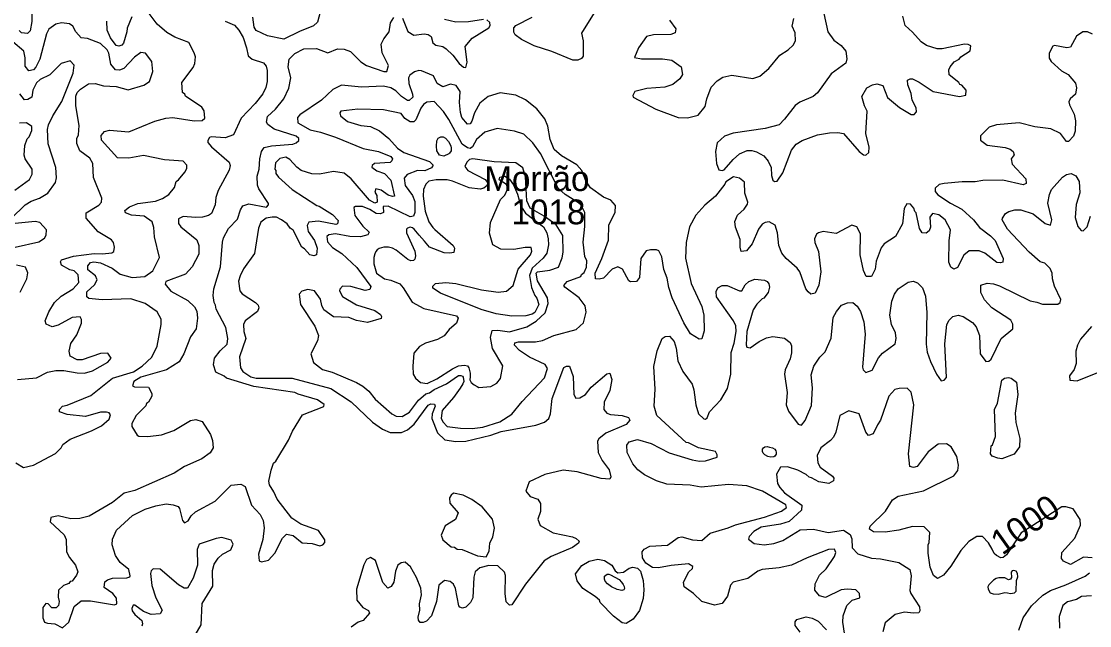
# Model space of a CAD drawing. Header units: kilometres. Extents: x 178.1 to 232.4, y 8228.7 to 8284.8.
# Drawn here: x 190.03 to 196.92, y 8273.65 to 8277.55 of the extents above; entities that cross this region are included whole.
import ezdxf
from ezdxf.enums import TextEntityAlignment as Align

# ---------------------------------------------------------------- set-up
doc = ezdxf.new("R2010")
doc.units = ezdxf.units.KM
for name, color, linetype in [('1', 7, 'Continuous'), ('2', 7, 'Continuous'), ('21', 7, 'Continuous'), ('27', 7, 'Continuous'), ('61', 7, 'Continuous')]:
    doc.layers.add(name, color=color, linetype=linetype)
doc.styles.add('dgn002', font='dgn002.shx')
doc.styles.add('dgn044', font='dgn044.shx')

msp = doc.modelspace()

# ---------------------------------------------------------------- linework, layer by layer
at = {"layer": '1', "color": 5, "linetype": 'Continuous', "lineweight": 13, "flags": 128}
for points in [[(189.9668, 8276.2756), (190.0565, 8276.3644), (190.0955, 8276.3883), (190.1497, 8276.4067), (190.2042, 8276.4389), (190.2528, 8276.5075), (190.2591, 8276.5396), (190.2544, 8276.6048), (190.2055, 8276.7575), (190.202, 8276.8507), (190.2086, 8276.8794), (190.2363, 8276.9379), (190.2929, 8277.0318), (190.3659, 8277.2138), (190.374, 8277.2657), (190.3469, 8277.2928), (190.2889, 8277.2751), (190.2156, 8277.2037), (190.153, 8277.1718), (190.1314, 8277.1507), (190.1065, 8277.1032), (190.0995, 8277.0589), (190.0736, 8277.0434), (190.0533, 8277.0422), (190.022, 8277.0809)], [(192.7119, 8276.7124), (192.7097, 8276.7433), (192.7119, 8276.7764), (192.7197, 8276.7941), (192.7362, 8276.8029), (192.7517, 8276.8029), (192.7671, 8276.7952), (192.787, 8276.7731), (192.8013, 8276.7444), (192.8024, 8276.7301), (192.8024, 8276.7124), (192.7925, 8276.6981), (192.7881, 8276.6937), (192.7561, 8276.6782), (192.7362, 8276.6815), (192.7285, 8276.6848), (192.7208, 8276.6948), (192.7119, 8276.7124)], [(193.4036, 8276.2922), (193.3126, 8276.3429), (193.2912, 8276.39), (193.2829, 8276.5455), (193.2658, 8276.6026), (193.2203, 8276.6348), (193.0806, 8276.6411), (192.9435, 8276.661), (192.9205, 8276.6573), (192.9041, 8276.639), (192.8918, 8276.6122), (192.9111, 8276.586), (193.0233, 8276.5285), (193.0386, 8276.5094), (193.0352, 8276.4882), (193.0136, 8276.4711), (192.9908, 8276.4649), (192.9192, 8276.4743), (192.813, 8276.5179), (192.7776, 8276.5249), (192.7061, 8276.5262), (192.6598, 8276.5165), (192.6395, 8276.4984), (192.6247, 8276.4639), (192.6219, 8276.4199), (192.636, 8276.3231), (192.6601, 8276.2548), (192.686, 8276.2194), (192.6977, 8276.206), (192.8162, 8276.1028), (192.8253, 8276.0856), (192.8216, 8276.0577), (192.7957, 8276.0526), (192.7588, 8276.0559), (192.6643, 8276.0921), (192.6324, 8276.131), (192.5981, 8276.1679), (192.5643, 8276.2071), (192.5531, 8276.2156), (192.5392, 8276.2199), (192.5226, 8276.2151), (192.5161, 8276.2081), (192.5145, 8276.1969), (192.5161, 8276.1849), (192.5684, 8276.0656), (192.5729, 8276.0351), (192.5683, 8276.0152), (192.5606, 8276.0051), (192.5442, 8276.0034), (192.5231, 8276.0126), (192.449, 8276.0716), (192.4256, 8276.086), (192.3999, 8276.0917), (192.3688, 8276.0924), (192.3383, 8276.0834), (192.327, 8276.0753), (192.3168, 8276.0635), (192.3104, 8276.0485), (192.3053, 8276.0244), (192.3056, 8275.9849), (192.3229, 8275.9231), (192.3729, 8275.8871), (192.4139, 8275.8795), (192.4719, 8275.8558), (192.4939, 8275.8302), (192.5511, 8275.7359), (192.6271, 8275.6956), (192.8387, 8275.6492), (192.8477, 8275.6339), (192.8378, 8275.6011), (192.7909, 8275.5602), (192.7578, 8275.5209), (192.715, 8275.4955), (192.6385, 8275.4715), (192.599, 8275.4519), (192.5631, 8275.4071), (192.5555, 8275.3249), (192.559, 8275.2723), (192.573, 8275.2467), (192.6055, 8275.2185), (192.6479, 8275.2135), (192.7108, 8275.243), (192.8116, 8275.308), (192.8503, 8275.3254), (192.8904, 8275.3311), (192.9086, 8275.3264), (192.917, 8275.3138), (192.9261, 8275.28), (192.925, 8275.2559), (192.9241, 8275.2356), (192.9328, 8275.2196), (192.9523, 8275.2045), (192.9715, 8275.1925), (192.9823, 8275.1871), (193.0583, 8275.1932)], [(189.9927, 8276.0918), (190.145, 8276.1264), (190.1811, 8276.149), (190.1918, 8276.1683), (190.1944, 8276.2043), (190.1515, 8276.2515), (190.1208, 8276.258), (189.9937, 8276.2436)], [(193.0576, 8275.5085), (193.0675, 8275.5545), (193.1052, 8275.5568), (193.1792, 8275.5456), (193.2902, 8275.5788), (193.3506, 8275.6137), (193.4084, 8275.6675), (193.4291, 8275.7291), (193.4244, 8275.7659), (193.3591, 8275.874), (193.352, 8275.9243), (193.3594, 8275.9322), (193.4403, 8275.9437), (193.4955, 8275.9631), (193.5196, 8276.0221), (193.5249, 8276.059), (193.5229, 8276.1658), (193.4803, 8276.235), (193.4036, 8276.2922)], [(190.0255, 8275.8006), (190.0681, 8275.8879), (190.0747, 8275.9266), (190.0592, 8275.9634), (190.0008, 8275.9763)], [(193.0583, 8275.1932), (193.0974, 8275.2154), (193.1211, 8275.2441), (193.1362, 8275.3266), (193.0703, 8275.4385), (193.0576, 8275.5085)], [(196.4398, 8275.0218), (196.4424, 8274.9612), (196.4695, 8274.8574), (196.4661, 8274.8033), (196.4332, 8274.7572), (196.3537, 8274.7276), (196.3275, 8274.7303), (196.2901, 8274.7449), (196.2804, 8274.7599), (196.2837, 8274.8101), (196.2922, 8274.8176), (196.3114, 8274.8714), (196.3051, 8275.0455), (196.3246, 8275.0855), (196.3528, 8275.2337), (196.3699, 8275.2459), (196.3969, 8275.2506), (196.4142, 8275.247), (196.4467, 8275.2204), (196.4564, 8275.1406), (196.4398, 8275.0218)], [(196.3623, 8274.0903), (196.3462, 8274.0887), (196.3197, 8274.1032), (196.3031, 8274.117), (196.2915, 8274.1445), (196.2662, 8274.1845), (196.2284, 8274.2261), (196.1908, 8274.2256), (196.141, 8274.1945), (196.0878, 8274.1348), (196.0239, 8274.0351), (195.9778, 8273.9775), (195.9391, 8273.956), (195.9126, 8273.9735), (195.8919, 8274.0278), (195.8788, 8274.1175), (195.8772, 8274.1732), (195.8836, 8274.1881), (195.8885, 8274.2519), (195.8522, 8274.2878), (195.7767, 8274.2909), (195.6894, 8274.2666), (195.6005, 8274.255), (195.5256, 8274.2552), (195.5005, 8274.2739), (195.5037, 8274.2926), (195.6021, 8274.3895), (195.648, 8274.4618), (195.6845, 8274.4864), (195.849, 8274.5206), (196.0431, 8274.6173), (196.0693, 8274.6512), (196.0744, 8274.6855), (196.0638, 8274.7428), (196.0267, 8274.8045), (195.9974, 8274.824), (195.9423, 8274.8223), (195.8787, 8274.7718), (195.8071, 8274.6772), (195.7842, 8274.6715), (195.7601, 8274.6775), (195.7504, 8274.7595), (195.7864, 8275.0755), (195.7678, 8275.1557), (195.7429, 8275.1814), (195.6911, 8275.1812), (195.6627, 8275.1729), (195.6248, 8275.1306), (195.571, 8274.9767), (195.5513, 8274.9463), (195.5245, 8274.8889), (195.4931, 8274.8779), (195.4768, 8274.8993), (195.434, 8275.0168), (195.3668, 8275.0366), (195.3084, 8275.0064), (195.282, 8274.8997), (195.2679, 8274.8675), (195.248, 8274.8445), (195.1855, 8274.7974), (195.1623, 8274.7483), (195.1659, 8274.7002), (195.1818, 8274.6733), (195.2606, 8274.6147), (195.2693, 8274.6022), (195.2675, 8274.5845), (195.2377, 8274.568), (195.1742, 8274.5788), (195.1264, 8274.6053), (195.1119, 8274.6075), (195.0925, 8274.6249), (195.0377, 8274.6532), (194.9717, 8274.6761), (194.9257, 8274.6728), (194.8997, 8274.6277), (194.9061, 8274.5679), (194.9212, 8274.5412), (194.9526, 8274.5065), (195.0628, 8274.4287), (195.0606, 8274.3956), (194.983, 8274.3226), (194.9256, 8274.3061), (194.8024, 8274.2854), (194.7541, 8274.2577), (194.725, 8274.227), (194.7197, 8274.2092), (194.7567, 8274.1798), (194.8211, 8274.1712), (194.8829, 8274.181), (194.9406, 8274.2001), (195.0535, 8274.2686), (195.1396, 8274.2731), (195.2326, 8274.2518), (195.3323, 8274.2679), (195.3764, 8274.2399)], [(194.8756, 8274.7969), (194.8901, 8274.7883), (194.8965, 8274.7789), (194.8987, 8274.7695), (194.8994, 8274.7559), (194.8901, 8274.7443), (194.8829, 8274.74), (194.8634, 8274.7371), (194.8439, 8274.7414), (194.8245, 8274.7522), (194.8137, 8274.7623), (194.8101, 8274.7731), (194.8101, 8274.7897), (194.8158, 8274.7984), (194.8245, 8274.8041), (194.8411, 8274.8063), (194.8555, 8274.8027), (194.8756, 8274.7969)], [(196.8575, 8274.3346), (196.8118, 8274.4044), (196.7647, 8274.4177), (196.7401, 8274.417), (196.5524, 8274.2975), (196.4767, 8274.2493)], [(196.9362, 8274.0887), (196.8785, 8274.092), (196.7947, 8274.0463), (196.7509, 8274.0665), (196.7385, 8274.0833), (196.7399, 8274.1233), (196.8234, 8274.2156), (196.8611, 8274.2988), (196.8575, 8274.3346)], [(195.3764, 8274.2399), (195.3864, 8274.2115), (195.3885, 8274.1531), (195.4246, 8274.1136), (195.5124, 8274.0871), (195.5709, 8274.0821)], [(196.4767, 8274.2493), (196.3828, 8274.1087), (196.3623, 8274.0903)], [(195.5709, 8274.0821), (195.6886, 8274.0592), (195.7607, 8274.0139), (195.7685, 8273.9733), (195.7603, 8273.8773), (195.7659, 8273.859), (195.8218, 8273.7725), (195.8253, 8273.7472), (195.8176, 8273.7347), (195.7842, 8273.7316), (195.7256, 8273.738), (195.6659, 8273.7229), (195.6019, 8273.6701), (195.5857, 8273.6119)], [(196.4626, 8273.6223), (196.4915, 8273.7026), (196.5442, 8273.7782), (196.6168, 8273.8487), (196.6665, 8273.8776), (196.7666, 8273.9146), (196.8909, 8273.9704), (196.9192, 8273.9922)], [(193.8863, 8273.9496), (193.9017, 8273.9318), (193.9125, 8273.9156), (193.9187, 8273.9032), (193.9203, 8273.8901), (193.9172, 8273.8831), (193.9033, 8273.8785), (193.8739, 8273.8847), (193.8368, 8273.9024), (193.8114, 8273.9217), (193.7967, 8273.9372), (193.7921, 8273.9511), (193.7913, 8273.9619), (193.7927, 8273.9696), (193.7998, 8273.9766), (193.8096, 8273.9823), (193.8191, 8273.9828), (193.8314, 8273.9781), (193.8863, 8273.9496)], [(196.93, 8273.8434), (196.8669, 8273.8386), (196.8349, 8273.819), (196.7758, 8273.8038), (196.7464, 8273.7808), (196.7233, 8273.7093), (196.7246, 8273.6354)]]:
    msp.add_lwpolyline(points, dxfattribs=at)
at = {"layer": '2', "color": 3, "linetype": 'Continuous', "lineweight": 0, "flags": 128}
for points in [[(193.801, 8277.7257), (193.6439, 8277.4713), (193.6549, 8277.4212), (193.6533, 8277.3225), (193.6441, 8277.3079), (193.6205, 8277.2969), (193.5872, 8277.2975), (193.4517, 8277.3536), (193.3383, 8277.3893), (193.2573, 8277.4314), (193.216, 8277.4611), (193.2075, 8277.4779), (193.2073, 8277.5047), (193.2202, 8277.5197), (193.3252, 8277.5752)], [(190.0983, 8277.6738), (190.1011, 8277.547), (190.0888, 8277.4867), (190.0726, 8277.4697), (190.0343, 8277.4725), (190.019, 8277.4878)], [(190.7446, 8277.5775), (190.7138, 8277.5037), (190.7123, 8277.4795), (190.6906, 8277.4063), (190.6795, 8277.3931), (190.6621, 8277.3874), (190.6446, 8277.3923), (190.6065, 8277.4405), (190.587, 8277.4911), (190.5836, 8277.5489)], [(191.0869, 8277.0775), (191.071, 8277.0896), (191.0667, 8277.1534), (191.1393, 8277.2502), (191.1513, 8277.2747), (191.1545, 8277.3191), (191.1478, 8277.3435), (191.1122, 8277.4112), (191.0214, 8277.4466), (190.9701, 8277.4754), (190.9078, 8277.5289), (190.8569, 8277.5975)], [(191.9599, 8277.606), (191.9427, 8277.5423), (191.9155, 8277.5195), (191.8253, 8277.483), (191.7243, 8277.4319), (191.6199, 8277.4534), (191.5457, 8277.489), (191.5344, 8277.5097), (191.5248, 8277.574)], [(191.6442, 8276.7453), (191.7825, 8276.7555), (191.8039, 8276.7633), (191.8211, 8276.7789), (191.8209, 8276.7911), (191.8039, 8276.8079), (191.6627, 8276.8527), (191.6218, 8276.8826), (191.6139, 8276.8975), (191.6188, 8276.934), (191.6704, 8276.9813), (191.7258, 8277.0477), (191.7577, 8277.1166), (191.7702, 8277.184), (191.7527, 8277.2553), (191.7592, 8277.3039), (191.7946, 8277.3411), (191.8535, 8277.3704), (191.9361, 8277.373), (192.008, 8277.3445), (192.0705, 8277.3693), (192.1142, 8277.3692), (192.1543, 8277.3522), (192.2213, 8277.287), (192.2574, 8277.2624), (192.3697, 8277.2249), (192.3882, 8277.2246), (192.3987, 8277.2626), (192.3579, 8277.3439), (192.3515, 8277.4004), (192.3694, 8277.435), (192.4037, 8277.4792), (192.4118, 8277.5388), (192.4339, 8277.5713)], [(192.4896, 8277.5677), (192.525, 8277.4821), (192.5629, 8277.4582), (192.6285, 8277.4663), (192.6561, 8277.4637), (192.6736, 8277.4496), (192.6846, 8277.4084), (192.7054, 8277.3933), (192.7489, 8277.3857), (192.7722, 8277.3712), (192.8138, 8277.3297), (192.8541, 8277.2765), (192.8828, 8277.2512), (192.898, 8277.2508), (192.9075, 8277.2851), (192.8935, 8277.3846), (192.9383, 8277.4393), (193.0465, 8277.5055), (193.0539, 8277.5207), (193.0525, 8277.5396), (193.0332, 8277.5564)], [(194.2106, 8277.555), (194.2506, 8277.5002), (194.2482, 8277.4744), (194.2203, 8277.4628), (194.1067, 8277.4614), (194.0633, 8277.4496), (194.0109, 8277.3765), (193.9844, 8277.3155), (194.0295, 8277.3051), (194.1653, 8277.3066), (194.2252, 8277.298), (194.2868, 8277.2552), (194.295, 8277.2055), (194.2766, 8277.1764), (194.2317, 8277.1396), (194.1802, 8277.1237), (194.0657, 8277.1155), (193.9882, 8277.0945), (193.9748, 8277.0692), (193.9776, 8277.0583), (194.1218, 8276.9814), (194.2673, 8276.9282), (194.3258, 8276.9248), (194.3949, 8276.9429), (194.4414, 8276.999), (194.4519, 8277.0474), (194.4793, 8277.1237), (194.5181, 8277.1638), (194.5545, 8277.1867), (194.6128, 8277.2013), (194.7478, 8277.1784), (194.7932, 8277.1948), (194.852, 8277.2431), (194.9228, 8277.33), (194.9755, 8277.3631), (195.009, 8277.3934), (195.0227, 8277.4227), (195.0211, 8277.4736), (195.0017, 8277.5154), (195.0131, 8277.5666)], [(194.5633, 8276.5908), (194.6206, 8276.6576), (194.6619, 8276.6932), (194.7111, 8276.7138), (194.742, 8276.7139), (194.7709, 8276.7057), (194.8182, 8276.6797), (194.8461, 8276.6455), (194.8663, 8276.6053), (194.8681, 8276.5536), (194.8778, 8276.5241), (194.887, 8276.5152), (194.9051, 8276.5167), (194.9424, 8276.57), (194.9966, 8276.7173), (195.0282, 8276.7566), (195.0656, 8276.7798), (195.1654, 8276.8158), (195.2417, 8276.8293), (195.2951, 8276.8308), (195.3321, 8276.8241), (195.4327, 8276.7076), (195.4616, 8276.6867), (195.4774, 8276.6851), (195.4952, 8276.7018), (195.4982, 8276.7354), (195.4755, 8276.8253), (195.4853, 8276.9676), (195.4677, 8277.0027), (195.451, 8277.063), (195.4832, 8277.1182), (195.519, 8277.1388), (195.5478, 8277.1451), (195.5856, 8277.1334), (195.6155, 8277.0567), (195.6942, 8276.9929), (195.7683, 8276.9462), (195.788, 8276.9465), (195.8028, 8276.9638), (195.8011, 8276.9905), (195.7752, 8277.0391), (195.7677, 8277.0823), (195.7472, 8277.1389), (195.7443, 8277.1681), (195.7612, 8277.1779), (195.7772, 8277.1779), (195.8211, 8277.1552), (195.9101, 8277.0946), (196.0803, 8277.0635), (196.1203, 8277.0717), (196.1232, 8277.1048), (196.0953, 8277.1359), (196.0814, 8277.1408), (196.0751, 8277.1527), (196.0134, 8277.2017), (196.0121, 8277.2341), (196.0195, 8277.2534), (196.0456, 8277.2874), (196.0777, 8277.3036), (196.0895, 8277.3195), (196.1499, 8277.3583), (196.1532, 8277.3904), (196.1364, 8277.3988), (196.1134, 8277.4002), (195.9675, 8277.3712), (195.9371, 8277.3709), (195.8681, 8277.391), (195.832, 8277.4159), (195.7771, 8277.4788), (195.7292, 8277.5214), (195.7156, 8277.5799)], [(195.2066, 8277.5983), (195.2318, 8277.4803), (195.2698, 8277.4256), (195.3167, 8277.3927), (195.3471, 8277.3552), (195.3537, 8277.3068), (195.3464, 8277.2783), (195.2521, 8277.2083), (195.1653, 8277.0857), (195.1364, 8277.0634), (195.0514, 8277.0271), (195.0218, 8277.0043), (194.9531, 8276.9163), (194.9176, 8276.8809), (194.8276, 8276.8558), (194.6211, 8276.8264), (194.565, 8276.8069)], [(190.5555, 8276.0475), (190.6161, 8276.0545), (190.6294, 8276.0642), (190.6341, 8276.0923), (190.6264, 8276.1209), (190.6129, 8276.1395), (190.5288, 8276.1896), (190.4513, 8276.279), (190.4504, 8276.3124), (190.5312, 8276.3622), (190.5502, 8276.3818), (190.5506, 8276.4072), (190.4982, 8276.5402), (190.4944, 8276.631), (190.4734, 8276.6643), (190.4096, 8276.7122), (190.3895, 8276.7592), (190.3895, 8276.7923), (190.4007, 8276.8168), (190.4057, 8276.8754), (190.3832, 8277.003), (190.3834, 8277.065), (190.3929, 8277.0877), (190.4135, 8277.1101), (190.4657, 8277.1457), (190.5095, 8277.147), (190.5623, 8277.1308), (190.6435, 8277.1269), (190.7223, 8277.1059), (190.8232, 8277.1352), (190.8597, 8277.1603), (190.8798, 8277.2251), (190.8746, 8277.2883), (190.834, 8277.3423), (190.8038, 8277.3458), (190.7626, 8277.3176), (190.6927, 8277.2431), (190.6665, 8277.2329), (190.6403, 8277.2343), (190.6101, 8277.2722), (190.5971, 8277.3414), (190.5852, 8277.3633), (190.5426, 8277.4054), (190.4599, 8277.437), (190.4184, 8277.4405), (190.3832, 8277.4805), (190.3649, 8277.5166), (190.3432, 8277.5309), (190.2912, 8277.5371), (190.2546, 8277.5298), (190.2102, 8277.4966), (190.1959, 8277.4667), (190.152, 8277.3028), (190.1262, 8277.2514), (190.1114, 8277.2353), (190.0813, 8277.2283), (190.0577, 8277.2594), (190.0568, 8277.3125), (190.0478, 8277.3545), (189.9784, 8277.4147)], [(191.3466, 8277.5487), (191.4059, 8277.5226), (191.4349, 8277.4905), (191.4627, 8277.4443), (191.4851, 8277.3773), (191.4942, 8277.325), (191.5208, 8277.3035), (191.5943, 8277.2799), (191.6104, 8277.2588), (191.6172, 8277.2302), (191.6183, 8277.1593), (191.6078, 8277.1204), (191.5883, 8277.0809), (191.5403, 8277.0176), (191.4494, 8276.9231), (191.4011, 8276.8148), (191.3466, 8276.7965)], [(193.0116, 8277.56), (192.9142, 8277.5438), (192.8345, 8277.5421), (192.7607, 8277.5595)], [(196.9376, 8277.4652), (196.9045, 8277.4793), (196.876, 8277.4795), (196.834, 8277.4518), (196.7966, 8277.3806), (196.7719, 8277.376), (196.6929, 8277.392), (196.6827, 8277.3874), (196.6573, 8277.3415), (196.6575, 8277.3101), (196.6703, 8277.2891), (196.7378, 8277.2279), (196.7797, 8277.2039), (196.8282, 8277.1495), (196.8349, 8277.1189), (196.8286, 8277.0789), (196.7933, 8277.0476), (196.7858, 8277.0293), (196.7882, 8277.0084), (196.8203, 8276.9489), (196.8284, 8276.9069), (196.825, 8276.8393), (196.8158, 8276.8062), (196.7829, 8276.7723), (196.77, 8276.7724), (196.7305, 8276.8246), (196.6681, 8276.8542), (196.5653, 8276.8677), (196.4657, 8276.8935), (196.3189, 8276.8804), (196.271, 8276.8662), (196.2147, 8276.8096), (196.2165, 8276.7813), (196.259, 8276.7488), (196.3741, 8276.7338), (196.4069, 8276.7238), (196.4262, 8276.7092), (196.4329, 8276.6858), (196.4137, 8276.6615), (196.4207, 8276.6262), (196.5084, 8276.5322), (196.51, 8276.5018), (196.4916, 8276.4938), (196.3604, 8276.5231), (196.23, 8276.5215), (196.1806, 8276.5117), (196.0971, 8276.5132), (195.9803, 8276.503), (195.949, 8276.4947), (195.9234, 8276.4716)], [(194.2287, 8275.764), (194.2064, 8275.8318), (194.1966, 8275.8915), (194.1753, 8275.9472), (194.1616, 8276.0297), (194.1425, 8276.0678), (194.1276, 8276.0739), (194.0881, 8276.0752), (194.0614, 8276.0675), (194.0256, 8276.0193), (194.017, 8275.8952), (193.9982, 8275.8698), (193.959, 8275.8681), (193.9495, 8275.8736), (193.9069, 8275.95), (193.8777, 8275.9651), (193.841, 8275.9486), (193.7859, 8275.8927), (193.7581, 8275.8848), (193.7343, 8275.8869), (193.7309, 8275.9239), (193.7739, 8276.0176), (193.8166, 8276.1361), (193.8197, 8276.2346), (193.8602, 8276.3144), (193.8625, 8276.3606), (193.8322, 8276.395), (193.7857, 8276.4137), (193.7019, 8276.4732), (193.6723, 8276.5186), (193.6453, 8276.5851), (193.6137, 8276.6218), (193.5136, 8276.6812), (193.4679, 8276.7203), (193.4415, 8276.7852), (193.426, 8276.8721), (193.4061, 8276.9189), (193.3553, 8276.9825), (193.2835, 8277.0412), (193.2211, 8277.0726), (193.1202, 8277.0859), (193.0414, 8277.0621), (192.9888, 8277.0207), (192.9538, 8276.9577), (192.937, 8276.9035), (192.9249, 8276.8857), (192.9087, 8276.8854), (192.8718, 8276.9285), (192.8629, 8276.9592), (192.8568, 8277.0243), (192.8616, 8277.0945), (192.836, 8277.1338), (192.7985, 8277.1421), (192.7488, 8277.1258), (192.7139, 8277.1468), (192.6889, 8277.1957), (192.6114, 8277.2291), (192.5951, 8277.2306), (192.566, 8277.2211), (192.5359, 8277.2007), (192.5292, 8277.1833), (192.5307, 8277.146), (192.555, 8277.0777), (192.5554, 8277.058), (192.5318, 8277.0369), (192.5227, 8277.0371), (192.4831, 8277.0631), (192.4461, 8277.0996), (192.4146, 8277.1186), (192.367, 8277.1302), (192.2247, 8277.1224), (192.0975, 8277.1354), (192.0414, 8277.1071), (191.9681, 8277.0394), (191.828, 8276.9445), (191.813, 8276.9266), (191.8151, 8276.8936), (191.8944, 8276.8473), (191.961, 8276.8338), (192.0583, 8276.8013), (192.2355, 8276.7275), (192.3343, 8276.7093), (192.4142, 8276.6769), (192.425, 8276.6607), (192.4217, 8276.6484), (192.4103, 8276.637), (192.31, 8276.632), (192.2944, 8276.619), (192.2923, 8276.6084), (192.324, 8276.5843), (192.3742, 8276.5674), (192.4144, 8276.5229), (192.4387, 8276.4206), (192.4247, 8276.4183), (192.3981, 8276.4275)], [(191.1967, 8276.9943), (191.0907, 8277.0644), (191.0869, 8277.0775)], [(193.3463, 8275.481), (193.3912, 8275.49), (193.4652, 8275.5223), (193.6088, 8275.5606), (193.6574, 8275.6041), (193.6746, 8275.6732), (193.6673, 8275.7133), (193.628, 8275.7648), (193.5361, 8275.8326), (193.5304, 8275.8433), (193.5503, 8275.8698), (193.6383, 8275.9016), (193.6436, 8275.9154), (193.6608, 8275.9287), (193.6761, 8275.9636), (193.678, 8276.0032), (193.6653, 8276.0304), (193.655, 8276.1233), (193.6648, 8276.2243), (193.6645, 8276.3145), (193.6404, 8276.3613), (193.6239, 8276.3781), (193.5392, 8276.4315), (193.4926, 8276.4714), (193.3791, 8276.6956), (193.3307, 8276.7635), (193.2708, 8276.8202), (193.2122, 8276.8405), (193.0993, 8276.8556), (193.0199, 8276.8326), (192.9658, 8276.7852), (192.9404, 8276.7375), (192.926, 8276.7279), (192.9076, 8276.7313), (192.8734, 8276.7554), (192.7879, 8276.9143), (192.7536, 8276.9655), (192.6929, 8277.0301), (192.6468, 8277.0274), (192.6261, 8277.0118), (192.6077, 8276.9867), (192.5752, 8276.9135), (192.5619, 8276.9004), (192.5394, 8276.8991), (192.5056, 8276.9208), (192.4805, 8276.9528), (192.367, 8276.9771), (192.2025, 8276.9823), (192.0921, 8276.9677), (192.0867, 8276.9583), (192.0902, 8276.9374), (192.1354, 8276.902), (192.2221, 8276.8756), (192.2836, 8276.87), (192.3414, 8276.8425), (192.4026, 8276.7929), (192.4578, 8276.7296), (192.4988, 8276.7013), (192.6629, 8276.6434), (192.6866, 8276.6192), (192.6766, 8276.602), (192.6335, 8276.5843), (192.5858, 8276.5859)], [(191.1458, 8276.9067), (191.1993, 8276.9072), (191.2153, 8276.9234), (191.2107, 8276.9703), (191.1967, 8276.9943)], [(189.9918, 8276.4598), (190.086, 8276.5284), (190.1027, 8276.5618), (190.1029, 8276.5946), (190.0575, 8276.6609), (190.0503, 8276.6852), (190.0546, 8276.7471), (190.0702, 8276.7909), (190.0827, 8276.8028), (190.101, 8276.8427), (190.0995, 8276.8697), (190.0655, 8276.8935), (190.0207, 8276.8917)], [(189.9975, 8274.7009), (190.0472, 8274.6717), (190.1101, 8274.6849), (190.2537, 8274.7616), (190.2884, 8274.7977), (190.2994, 8274.8183), (190.3477, 8274.8532), (190.4858, 8274.9082), (190.5489, 8274.9398), (190.5986, 8274.9815), (190.6081, 8275.0114), (190.598, 8275.0234), (190.582, 8275.0285), (190.5434, 8275.0267), (190.446, 8274.9992), (190.329, 8275.0131), (190.2778, 8275.0291), (190.278, 8275.0454), (190.2974, 8275.066), (190.3274, 8275.0724), (190.4815, 8275.1356), (190.6195, 8275.2462), (190.7553, 8275.2875), (190.8123, 8275.3233), (190.8731, 8275.3826), (190.9077, 8275.4533), (190.9341, 8275.5922), (190.9338, 8275.6266), (190.909, 8275.6751), (190.8304, 8275.728), (190.7381, 8275.7592), (190.554, 8275.7529), (190.4668, 8275.7616), (190.4551, 8275.7711), (190.4552, 8275.8032), (190.5039, 8275.8494), (190.5211, 8275.8807), (190.5107, 8275.9058), (190.4621, 8275.9459), (190.4618, 8275.9706), (190.4789, 8275.9921), (190.4994, 8275.9962), (190.544, 8275.9914), (190.6175, 8275.9569), (190.6692, 8275.9176), (190.7467, 8275.8961), (190.8282, 8275.9028), (190.881, 8275.9391), (190.924, 8276.024), (190.8914, 8276.1577), (190.8862, 8276.2184), (190.8754, 8276.2551), (190.8236, 8276.2908), (190.7437, 8276.2985), (190.7048, 8276.3137), (190.7005, 8276.3283), (190.7302, 8276.3518), (190.7827, 8276.3733), (190.897, 8276.3885), (190.9417, 8276.4044), (190.9845, 8276.4307), (191.021, 8276.4773), (191.0301, 8276.5147), (191.0466, 8276.5258), (191.0872, 8276.5742), (191.0987, 8276.5997), (191.1001, 8276.621), (191.0768, 8276.6464), (190.955, 8276.6537), (190.8205, 8276.6828), (190.7259, 8276.6661), (190.6527, 8276.6685), (190.5498, 8276.781), (190.5474, 8276.8117), (190.5682, 8276.8365), (190.6008, 8276.8455), (190.725, 8276.8362), (190.8937, 8276.9036), (190.9646, 8276.9235), (191.0089, 8276.928), (191.1458, 8276.9067)], [(191.3466, 8276.7965), (191.2567, 8276.8031), (191.2455, 8276.7976), (191.2356, 8276.7797), (191.2358, 8276.7666)], [(191.2358, 8276.7666), (191.259, 8276.7382), (191.373, 8276.6405)], [(191.5815, 8276.708), (191.5969, 8276.7341), (191.6442, 8276.7453)], [(194.565, 8276.8069), (194.5187, 8276.7639), (194.5077, 8276.7085), (194.5148, 8276.6307), (194.5282, 8276.5891)], [(192.1598, 8276.5319), (192.1137, 8276.5693), (192.0452, 8276.5791), (191.9536, 8276.5628), (191.9062, 8276.5645), (191.8358, 8276.586), (191.8087, 8276.6067), (191.7633, 8276.6569), (191.7383, 8276.6712), (191.6979, 8276.6636), (191.6716, 8276.6344), (191.6667, 8276.5937), (191.673, 8276.5849), (191.6734, 8276.5663), (191.69, 8276.5431), (191.7791, 8276.4635), (191.9385, 8276.3597), (191.9529, 8276.3568), (192.038, 8276.303), (192.0743, 8276.2642), (192.0697, 8276.2429), (192.0601, 8276.2386), (191.9491, 8276.2598), (191.8868, 8276.2536), (191.8759, 8276.2311), (191.8813, 8276.1931), (191.9232, 8276.1347), (191.9398, 8276.0847), (191.9363, 8276.0414), (191.9174, 8276.0361), (191.8922, 8276.0428), (191.8586, 8276.0805), (191.8409, 8276.0913), (191.7846, 8276.2009), (191.7657, 8276.214), (191.7459, 8276.2415), (191.7098, 8276.2688), (191.6765, 8276.2843), (191.6489, 8276.286), (191.6106, 8276.2779), (191.5758, 8276.2526), (191.5612, 8276.2131), (191.5349, 8276.0516), (191.4655, 8275.9521), (191.4427, 8275.9075), (191.4334, 8275.8729), (191.4402, 8275.8097), (191.4557, 8275.7914), (191.5414, 8275.7346), (191.5594, 8275.7165), (191.5629, 8275.7008), (191.5542, 8275.6758), (191.4754, 8275.6156), (191.4644, 8275.5931), (191.466, 8275.5488), (191.4801, 8275.5022), (191.438, 8275.3841), (191.4444, 8275.3128), (191.4599, 8275.2897), (191.5117, 8275.2562), (191.5455, 8275.2475), (191.7778, 8275.2475), (192.028, 8275.1802), (192.1598, 8275.0948), (192.2954, 8274.9629), (192.3606, 8274.9172), (192.4105, 8274.897), (192.483, 8274.897), (192.5228, 8274.9133), (192.5642, 8274.9495), (192.655, 8275.072), (192.6729, 8275.0812), (192.6957, 8275.0797), (192.6998, 8275.0672), (192.6808, 8275.0161), (192.679, 8274.9859), (192.7158, 8274.8948), (192.7623, 8274.8497), (192.8336, 8274.8378), (192.8974, 8274.8416), (193.0584, 8274.8787), (193.1257, 8274.902), (193.3488, 8274.9431), (193.4057, 8274.9625), (193.4321, 8274.987), (193.4432, 8275.0159), (193.454, 8275.1167), (193.5296, 8275.3157), (193.5473, 8275.3245), (193.5668, 8275.3233), (193.5908, 8275.2583), (193.5942, 8275.1413), (193.6065, 8275.1179), (193.6318, 8275.1194), (193.6695, 8275.1424)], [(191.5547, 8276.4909), (191.5532, 8276.5495), (191.5649, 8276.5948), (191.5697, 8276.662), (191.5815, 8276.708)], [(191.373, 8276.6405), (191.3785, 8276.6187), (191.3731, 8276.587), (191.3007, 8276.4559), (191.2866, 8276.4119), (191.2829, 8276.3653), (191.2581, 8276.3094), (191.2389, 8276.2964), (191.2009, 8276.2859), (191.1548, 8276.2829), (191.0753, 8276.2894), (191.0447, 8276.2739), (191.0448, 8276.2436), (191.0617, 8276.223), (191.1631, 8276.1389), (191.176, 8276.1018), (191.1776, 8276.0474), (191.1334, 8275.9657), (191.0916, 8275.9185), (190.9644, 8275.8709), (190.9607, 8275.8523), (190.9965, 8275.8076), (191.1063, 8275.7483), (191.148, 8275.7066), (191.1629, 8275.6779), (191.1678, 8275.6343), (191.1597, 8275.566), (191.1233, 8275.5133), (191.0803, 8275.4033), (191.049, 8275.3529), (190.9687, 8275.3002), (190.8037, 8275.2539), (190.7568, 8275.2246), (190.7488, 8275.1964), (190.7615, 8275.19), (190.8517, 8275.1878), (190.8747, 8275.149), (190.873, 8275.1309), (190.8514, 8275.0929), (190.8399, 8275.0835), (190.8362, 8275.0695), (190.7729, 8275.0072), (190.7451, 8274.9537), (190.7454, 8274.9363), (190.7798, 8274.8791), (190.7911, 8274.8736), (190.8484, 8274.8707), (190.9365, 8274.8806), (191.0148, 8274.91), (191.1235, 8274.9741), (191.1578, 8274.9807), (191.1984, 8274.9677), (191.252, 8274.8831), (191.2645, 8274.8456), (191.2682, 8274.7976), (191.2492, 8274.7645), (191.1961, 8274.7266), (191.0846, 8274.6782), (191.0175, 8274.6349), (190.7646, 8274.5217), (190.6957, 8274.5051), (190.6203, 8274.4446), (190.4697, 8274.3561), (190.409, 8274.3423), (190.3522, 8274.3391), (190.2701, 8274.3585), (190.2218, 8274.3484), (190.2191, 8274.3215), (190.309, 8274.2374), (190.3216, 8274.2056), (190.3233, 8274.1279), (190.3438, 8274.0899), (190.3808, 8274.042), (190.3974, 8273.9988), (190.3892, 8273.9768), (190.3598, 8273.9378), (190.3483, 8273.9354), (190.3393, 8273.9233), (190.3038, 8273.9107), (190.2728, 8273.8795), (190.2709, 8273.8349), (190.2774, 8273.8063), (190.2717, 8273.7806), (190.2564, 8273.766), (190.2286, 8273.7666), (190.2046, 8273.7922), (190.1915, 8273.7939), (190.1705, 8273.7677), (190.1721, 8273.7026), (190.1819, 8273.6746), (190.2008, 8273.6673), (190.2485, 8273.6632), (190.2981, 8273.6364), (190.3384, 8273.673), (190.373, 8273.7742)], [(192.5858, 8276.5859), (192.5193, 8276.561), (192.5013, 8276.5363), (192.5066, 8276.4893), (192.5549, 8276.425), (192.5683, 8276.3861), (192.5697, 8276.3155), (192.561, 8276.2923), (192.5398, 8276.288), (192.3981, 8276.3567), (192.3653, 8276.3537), (192.3675, 8276.3154), (192.3486, 8276.3061), (192.319, 8276.3077), (192.2782, 8276.3341), (192.2328, 8276.3534), (192.1869, 8276.3535), (192.1769, 8276.3472), (192.1833, 8276.295), (192.2344, 8276.2263), (192.2749, 8276.188), (192.2665, 8276.1704), (192.2189, 8276.1578), (192.1499, 8276.1611), (192.0569, 8276.1774), (192.0147, 8276.17), (192.0012, 8276.1608), (192.0072, 8276.1257), (192.0389, 8276.0887), (192.0978, 8276.0507), (192.1944, 8275.9608), (192.2854, 8275.8378), (192.2798, 8275.8184), (192.2489, 8275.8123), (192.1564, 8275.8385), (192.1028, 8275.839), (192.085, 8275.8217), (192.0832, 8275.8101), (192.1024, 8275.7737), (192.194, 8275.7198), (192.3124, 8275.6833), (192.3475, 8275.6577), (192.3543, 8275.6445), (192.3511, 8275.6314), (192.2631, 8275.6048), (192.194, 8275.6177), (192.1439, 8275.639), (192.0447, 8275.6426), (191.9829, 8275.6877), (191.9696, 8275.7157), (191.961, 8275.7559), (191.9224, 8275.8097), (191.8792, 8275.8186), (191.8401, 8275.8088), (191.8243, 8275.7885), (191.8325, 8275.7214), (191.9247, 8275.5826), (191.948, 8275.5229), (191.9411, 8275.4871), (191.8995, 8275.403), (191.9149, 8275.3469), (191.9731, 8275.3038), (192.0359, 8275.285), (192.1927, 8275.2198), (192.2334, 8275.1961), (192.2718, 8275.1624), (192.3142, 8275.1111), (192.4215, 8275.0175), (192.4494, 8275.0027), (192.4874, 8274.9996), (192.5351, 8275.0266), (192.5938, 8275.1048), (192.6395, 8275.1467), (192.6627, 8275.1527), (192.6947, 8275.1748), (192.7727, 8275.2114), (192.8511, 8275.2634), (192.8663, 8275.2647), (192.876, 8275.2604), (192.8813, 8275.2533), (192.8844, 8275.2247), (192.8781, 8275.2093), (192.8614, 8275.1832), (192.8175, 8275.1215), (192.745, 8275.0379), (192.7399, 8274.9889), (192.749, 8274.9645), (192.7779, 8274.9349), (192.8644, 8274.9237), (192.9388, 8274.9233), (193.007, 8274.9317), (193.1177, 8274.9658), (193.1938, 8275.0154), (193.2611, 8275.0972), (193.4053, 8275.248)], [(193.05, 8276.1818), (193.0572, 8276.2499), (193.1208, 8276.398), (193.1492, 8276.4274), (193.1691, 8276.4698), (193.1608, 8276.4949), (193.1121, 8276.525), (193.117, 8276.5427), (193.1497, 8276.549), (193.1792, 8276.5297), (193.2043, 8276.4927), (193.2314, 8276.4324), (193.2534, 8276.3553), (193.2826, 8276.3099), (193.3984, 8276.2231), (193.4191, 8276.1848), (193.4292, 8276.146), (193.431, 8276.1066), (193.421, 8276.0525), (193.3965, 8276.0211), (193.3251, 8275.9564), (193.3079, 8275.9083), (193.3214, 8275.8305), (193.3417, 8275.7805), (193.3559, 8275.7628), (193.3685, 8275.7227), (193.342, 8275.6693), (193.3248, 8275.6589), (193.2855, 8275.6492), (193.1935, 8275.6476), (193.094, 8275.661), (192.9959, 8275.6906), (192.7339, 8275.7954), (192.6842, 8275.8273), (192.6846, 8275.8393), (192.7022, 8275.8563), (192.7696, 8275.8632), (192.8339, 8275.8568), (192.9998, 8275.8155), (193.1071, 8275.8023), (193.1604, 8275.8087), (193.202, 8275.8451), (193.2356, 8275.9492), (193.3138, 8276.042), (193.3238, 8276.0661), (193.3195, 8276.0886), (193.2804, 8276.0903), (193.2066, 8276.0755), (193.1243, 8276.079), (193.0721, 8276.1075), (193.05, 8276.1818)], [(196.2101, 8276.218), (196.2808, 8276.1653), (196.3111, 8276.1352), (196.3624, 8276.019), (196.3603, 8275.9949), (196.3438, 8275.99), (196.3214, 8275.9928), (196.2435, 8276.0527), (196.2062, 8276.0688), (196.1424, 8276.0669), (196.1081, 8276.0395), (196.0683, 8275.9609), (196.0446, 8275.9494), (196.0253, 8275.9624), (196.0124, 8275.995), (196.0137, 8276.1321), (196.0219, 8276.2043), (195.9873, 8276.2674), (195.9465, 8276.3005), (195.907, 8276.3089), (195.8888, 8276.2841), (195.8935, 8276.2198), (195.8837, 8276.1963), (195.8644, 8276.1827), (195.8394, 8276.1844), (195.8232, 8276.2123), (195.8012, 8276.3134), (195.7917, 8276.3213), (195.7867, 8276.3429), (195.7646, 8276.3697), (195.7415, 8276.3717), (195.7237, 8276.3408), (195.7122, 8276.2422), (195.6676, 8276.1607), (195.5936, 8276.114), (195.5743, 8276.0869), (195.5419, 8276.0019), (195.5363, 8275.9505), (195.5135, 8275.9023), (195.4789, 8275.9016), (195.4615, 8275.9407), (195.4394, 8276.0419), (195.4424, 8276.1769), (195.4189, 8276.2221), (195.3871, 8276.2331), (195.2852, 8276.1795), (195.2009, 8276.1922), (195.1714, 8276.185), (195.1588, 8276.1751), (195.1465, 8276.1453), (195.1479, 8276.121), (195.1722, 8276.0629), (195.186, 8275.9328), (195.1737, 8275.8456), (195.1492, 8275.7942), (195.1217, 8275.7893), (195.1036, 8275.8025), (195.0906, 8275.8238), (195.051, 8275.9325), (195.0329, 8275.9564), (194.962, 8276.0179), (194.9353, 8276.0531), (194.9158, 8276.1025), (194.9075, 8276.1835), (194.8909, 8276.2334), (194.8543, 8276.2546), (194.8277, 8276.2513), (194.8073, 8276.2399), (194.7842, 8276.2071), (194.7426, 8276.112), (194.7076, 8276.0672), (194.6731, 8276.0637), (194.6657, 8276.0919), (194.6655, 8276.1413), (194.6352, 8276.2205), (194.6327, 8276.2565), (194.6494, 8276.2975), (194.6921, 8276.3363), (194.7131, 8276.3687), (194.7149, 8276.3816), (194.6971, 8276.4403), (194.6949, 8276.5114), (194.6616, 8276.5362), (194.6229, 8276.5443), (194.5729, 8276.5125), (194.5682, 8276.4988), (194.5063, 8276.42), (194.4383, 8276.3618), (194.3812, 8276.2985), (194.3405, 8276.2224), (194.3185, 8276.1222), (194.3136, 8276.0196), (194.3496, 8275.8583), (194.4187, 8275.7083), (194.432, 8275.6528)], [(194.5282, 8276.5891), (194.5504, 8276.586), (194.5633, 8276.5908)], [(196.6753, 8276.2675), (196.6492, 8276.3744), (196.6606, 8276.431), (196.6741, 8276.4642), (196.7434, 8276.5435), (196.7693, 8276.5608), (196.8003, 8276.5674), (196.8294, 8276.5513), (196.8512, 8276.5148), (196.8548, 8276.4424), (196.8325, 8276.3665), (196.8252, 8276.2835), (196.8434, 8276.2237), (196.8641, 8276.1982), (196.8772, 8276.1958), (196.9037, 8276.2218), (196.9254, 8276.2921)], [(190.6233, 8273.8592), (190.5674, 8273.8965), (190.5707, 8273.9327), (190.588, 8273.9459), (190.6204, 8273.9571), (190.7118, 8273.9589), (190.7311, 8273.9652), (190.7346, 8273.9726), (190.7247, 8274.0129), (190.6704, 8274.0581), (190.6399, 8274.1032), (190.6183, 8274.1721), (190.6201, 8274.2083), (190.6457, 8274.2675), (190.7487, 8274.3623), (190.8311, 8274.4033), (190.9002, 8274.4246), (190.9673, 8274.4357), (191.011, 8274.4312), (191.0443, 8274.4193), (191.0525, 8274.4075), (191.0709, 8274.3296), (191.0838, 8274.3151), (191.1082, 8274.3275), (191.1264, 8274.36), (191.1552, 8274.3854), (191.2819, 8274.4546), (191.3845, 8274.5561), (191.4469, 8274.5643), (191.4756, 8274.5478), (191.5155, 8274.428), (191.5727, 8274.3669), (191.5924, 8274.3284), (191.5989, 8274.2815), (191.5893, 8274.2063), (191.5613, 8274.113), (191.5653, 8274.0691), (191.5807, 8274.0626), (191.6252, 8274.0726), (191.667, 8274.119), (191.7157, 8274.2148), (191.7426, 8274.2415), (191.7849, 8274.2334), (191.8427, 8274.1858), (191.9069, 8274.1808), (191.9559, 8274.1662), (191.976, 8274.1714), (191.9888, 8274.1873), (191.9887, 8274.2054), (191.9477, 8274.2645), (191.8339, 8274.3046), (191.7773, 8274.3451), (191.6813, 8274.4665), (191.6607, 8274.5137), (191.6313, 8274.5598), (191.6288, 8274.5835), (191.6421, 8274.654), (191.6581, 8274.6987), (191.6725, 8274.7122), (191.7546, 8274.8463), (191.7815, 8274.9062), (191.8456, 8275.0111), (191.9826, 8275.0639), (191.9849, 8275.0779), (191.9419, 8275.1074), (191.8162, 8275.1436), (191.7949, 8275.1551), (191.5316, 8275.1933), (191.3562, 8275.2459), (191.3401, 8275.2608), (191.2865, 8275.2859), (191.2716, 8275.3322), (191.2777, 8275.376), (191.3133, 8275.4224), (191.3584, 8275.4666), (191.3636, 8275.5027), (191.3502, 8275.5725), (191.2881, 8275.6927), (191.2849, 8275.7171), (191.2749, 8275.7341), (191.27, 8275.7793), (191.2745, 8275.8238), (191.316, 8275.9642), (191.3292, 8276.1248), (191.3368, 8276.1527), (191.3672, 8276.212), (191.4262, 8276.2731), (191.4448, 8276.3328), (191.4594, 8276.3583), (191.5002, 8276.3716), (191.6125, 8276.3488), (191.6268, 8276.3651), (191.6266, 8276.3732), (191.5626, 8276.4684), (191.5547, 8276.4909)], [(192.3267, 8276.3826), (192.3112, 8276.3758), (192.2763, 8276.3945), (192.1598, 8276.5319)], [(192.3981, 8276.4275), (192.3514, 8276.4595), (192.318, 8276.4673), (192.3119, 8276.4467), (192.3248, 8276.4252), (192.3267, 8276.3826)], [(195.9234, 8276.4716), (195.9238, 8276.4494), (195.941, 8276.4283), (196.0211, 8276.3744), (196.0943, 8276.3371)], [(196.0943, 8276.3371), (196.1695, 8276.2679), (196.2101, 8276.218)], [(196.3972, 8276.3222), (196.4374, 8276.3323), (196.4748, 8276.3323), (196.5552, 8276.3074), (196.6325, 8276.2451)], [(194.9979, 8275.41), (194.9885, 8275.3718), (194.9565, 8275.3008), (194.9521, 8275.2737), (194.9684, 8275.1544), (194.9635, 8275.0754), (194.977, 8275.0346), (195.04, 8274.9495), (195.0616, 8274.9449), (195.0854, 8274.9747), (195.1253, 8275.0703), (195.1331, 8275.1841), (195.1249, 8275.2682), (195.1401, 8275.3248), (195.1794, 8275.3823), (195.2137, 8275.4163), (195.253, 8275.5053), (195.2667, 8275.6383), (195.2866, 8275.6777), (195.3202, 8275.7172), (195.3586, 8275.7335), (195.3929, 8275.7345), (195.4215, 8275.7112), (195.4423, 8275.6777), (195.4627, 8275.6092), (195.472, 8275.5304), (195.4553, 8275.3185), (195.4597, 8275.3011), (195.4768, 8275.2829), (195.5162, 8275.2988), (195.5582, 8275.3781), (195.583, 8275.4075), (195.6648, 8275.4688), (195.6711, 8275.502), (195.6679, 8275.5388), (195.642, 8275.5925), (195.6318, 8275.6535), (195.6429, 8275.7439), (195.661, 8275.7894), (195.6848, 8275.8235), (195.7485, 8275.8664), (195.782, 8275.873), (195.8093, 8275.862), (195.8407, 8275.8285), (195.8605, 8275.7759), (195.8705, 8275.6713), (195.8657, 8275.4658), (195.8722, 8275.4139), (195.8922, 8275.3539), (195.9314, 8275.2723), (195.9629, 8275.23), (195.9816, 8275.2342), (195.9972, 8275.2518), (195.9858, 8275.4683), (195.9993, 8275.5934), (196.0142, 8275.6217), (196.0369, 8275.644), (196.0713, 8275.6522), (196.1041, 8275.644), (196.1649, 8275.6062), (196.1883, 8275.5768), (196.208, 8275.5211), (196.2129, 8275.4041), (196.2494, 8275.3549), (196.2686, 8275.3564), (196.2843, 8275.3691), (196.3484, 8275.5031), (196.4233, 8275.5643), (196.4235, 8275.5957), (196.4106, 8275.6204), (196.288, 8275.701), (196.2413, 8275.7523), (196.217, 8275.7991), (196.2168, 8275.8466), (196.2585, 8275.8597), (196.2998, 8275.8545), (196.3385, 8275.8414), (196.5348, 8275.7451), (196.5788, 8275.7375), (196.6151, 8275.7232), (196.7132, 8275.7249), (196.7295, 8275.7355), (196.734, 8275.7544), (196.6921, 8275.8411), (196.6792, 8275.888), (196.6769, 8275.9239), (196.6639, 8275.9545), (196.6295, 8275.9892), (196.6002, 8275.998), (196.5286, 8276.0591), (196.3903, 8276.2077), (196.3561, 8276.2677), (196.3563, 8276.2788), (196.3768, 8276.3084), (196.3972, 8276.3222)], [(196.6325, 8276.2451), (196.6657, 8276.2324), (196.6753, 8276.2675)], [(190.3695, 8276.0343), (190.5012, 8276.0506), (190.5555, 8276.0475)], [(190.3451, 8275.9461), (190.2914, 8275.9765), (190.2845, 8275.9965), (190.2912, 8276.0096), (190.3695, 8276.0343)], [(190.0077, 8275.2373), (190.1299, 8275.2486), (190.201, 8275.2851), (190.2543, 8275.2969), (190.3063, 8275.297), (190.3921, 8275.2813), (190.4402, 8275.2792), (190.4906, 8275.2934), (190.5901, 8275.3496), (190.611, 8275.3756), (190.59, 8275.4088), (190.5421, 8275.4058), (190.424, 8275.3645), (190.3925, 8275.3657), (190.3483, 8275.3896), (190.3416, 8275.4204), (190.3525, 8275.4708), (190.3912, 8275.5264), (190.4199, 8275.6021), (190.4202, 8275.6259), (190.4115, 8275.6424), (190.3605, 8275.6378), (190.2703, 8275.5896), (190.2307, 8275.5788), (190.193, 8275.5956), (190.187, 8275.6168), (190.2108, 8275.6755), (190.2456, 8275.7344), (190.2899, 8275.7763), (190.3667, 8275.8224), (190.4024, 8275.8639), (190.3989, 8275.9139), (190.3722, 8275.9387), (190.3451, 8275.9461)], [(194.1017, 8274.0257), (194.0584, 8274.0548), (194.0358, 8274.0879), (194.0341, 8274.1269), (194.0475, 8274.1433), (194.083, 8274.1643), (194.198, 8274.1711), (194.2672, 8274.2185), (194.2903, 8274.2236), (194.3594, 8274.204), (194.4187, 8274.2009), (194.4735, 8274.2475), (194.5886, 8274.2809), (194.6371, 8274.3021), (194.8237, 8274.3515), (194.9331, 8274.3898), (194.9648, 8274.412), (194.9602, 8274.4306), (194.8106, 8274.5173), (194.7089, 8274.5527), (194.5906, 8274.5611), (194.415, 8274.5448), (194.3444, 8274.5561), (194.1942, 8274.5629), (194.1264, 8274.5841), (194.05, 8274.6238), (194.007, 8274.6567), (193.975, 8274.6949), (193.937, 8274.7669), (193.9366, 8274.8144), (193.9512, 8274.8355), (194.0054, 8274.8507), (194.0928, 8274.826), (194.2094, 8274.7664), (194.3568, 8274.7208), (194.4049, 8274.7127), (194.4427, 8274.714), (194.5173, 8274.7381), (194.5187, 8274.7527), (194.5073, 8274.7732), (194.3983, 8274.7968), (194.3331, 8274.8308), (194.3184, 8274.8329), (194.1297, 8275.0054), (194.1109, 8275.0667), (194.1175, 8275.1765), (194.1093, 8275.3223), (194.1305, 8275.423), (194.1633, 8275.5018), (194.1824, 8275.5159), (194.2116, 8275.5168), (194.2408, 8275.4838), (194.2542, 8275.4395), (194.2642, 8275.3585), (194.297, 8275.2888), (194.356, 8275.2073), (194.368, 8275.1711), (194.3807, 8275.0754), (194.3987, 8275.0161), (194.4312, 8274.9847), (194.4428, 8274.9827), (194.4526, 8274.9919), (194.469, 8275.0298), (194.5409, 8275.1065), (194.5851, 8275.1807), (194.6063, 8275.2723), (194.6083, 8275.4128), (194.6278, 8275.4728), (194.6409, 8275.548), (194.6379, 8275.5836), (194.6231, 8275.6173), (194.5145, 8275.772), (194.5109, 8275.8048), (194.523, 8275.8301), (194.5505, 8275.8448), (194.5819, 8275.8435), (194.6617, 8275.8093), (194.6764, 8275.809), (194.699, 8275.8487), (194.7216, 8275.8712), (194.7617, 8275.8845), (194.8224, 8275.8781), (194.8399, 8275.8694), (194.8502, 8275.856), (194.8548, 8275.8344), (194.8462, 8275.7984), (194.819, 8275.762), (194.8085, 8275.7589), (194.773, 8275.7237), (194.7497, 8275.6871), (194.7099, 8275.5481), (194.7042, 8275.4622), (194.7092, 8275.4467), (194.7318, 8275.4422), (194.7898, 8275.4841)], [(194.3464, 8275.5325), (194.3036, 8275.6044), (194.2287, 8275.764)], [(194.432, 8275.6528), (194.435, 8275.5522), (194.4189, 8275.5002), (194.4013, 8275.4979), (194.3464, 8275.5325)], [(196.9313, 8275.5797), (196.8599, 8275.4993), (196.84, 8275.4598), (196.8302, 8275.421), (196.8316, 8275.3414), (196.8186, 8275.3026), (196.789, 8275.2609), (196.7913, 8275.2343), (196.8391, 8275.2297), (197.0358, 8275.3084)], [(194.7898, 8275.4841), (194.8369, 8275.5074), (194.877, 8275.5158), (194.9531, 8275.505), (194.9895, 8275.4762)], [(193.211, 8275.4586), (193.2139, 8275.4741), (193.2377, 8275.4812), (193.3463, 8275.481)], [(193.4053, 8275.248), (193.4245, 8275.3088), (193.4099, 8275.3341), (193.3094, 8275.3825), (193.2431, 8275.4244), (193.211, 8275.4586)], [(194.9895, 8275.4762), (194.9981, 8275.4552), (194.9979, 8275.41)], [(193.6695, 8275.1424), (193.7058, 8275.1882), (193.8065, 8275.2753), (193.8266, 8275.2796), (193.8391, 8275.2393)], [(193.8391, 8275.2393), (193.826, 8275.167), (193.7903, 8275.0918)], [(193.7903, 8275.0918), (193.7868, 8275.0443), (193.8062, 8275.0215), (193.831, 8275.0124), (193.9058, 8275.0069), (193.9462, 8274.9922), (193.9546, 8274.977), (193.9317, 8274.9485), (193.8005, 8274.8922), (193.7554, 8274.8556), (193.7474, 8274.8402), (193.7502, 8274.7669), (193.777, 8274.7162), (193.8211, 8274.6548), (193.8324, 8274.6113), (193.8272, 8274.5962), (193.771, 8274.6006), (193.6154, 8274.6434), (193.5259, 8274.6532), (193.4081, 8274.6253), (193.3053, 8274.5778), (193.2844, 8274.5192), (193.3116, 8274.4847), (193.3623, 8274.4667), (193.3798, 8274.4392), (193.3782, 8274.3863), (193.362, 8274.3369), (193.3761, 8274.2971), (193.4618, 8274.2493), (193.5848, 8274.2246), (193.61, 8274.2141), (193.628, 8274.1963), (193.6247, 8274.1825), (193.5864, 8274.155), (193.4475, 8274.0969), (193.4032, 8274.069), (193.2834, 8273.9181), (193.1944, 8273.7864), (193.179, 8273.7838), (193.1579, 8273.8055), (193.1514, 8273.8592), (193.1545, 8273.9737), (193.1478, 8273.9958), (193.1043, 8274.036), (193.0453, 8274.0391), (192.9874, 8274.0231), (192.9574, 8273.9981), (192.9502, 8273.9628), (192.9428, 8273.8295), (192.9282, 8273.8015), (192.8974, 8273.7696), (192.8766, 8273.7649), (192.8591, 8273.7694), (192.8524, 8273.7782), (192.8321, 8273.8914), (192.8184, 8273.9188), (192.7966, 8273.9349), (192.7597, 8273.942), (192.7236, 8273.9125), (192.7083, 8273.8067), (192.6771, 8273.7152), (192.6453, 8273.6804), (192.6233, 8273.6705), (192.6028, 8273.6705), (192.5924, 8273.6868), (192.5902, 8273.7061), (192.6015, 8273.752), (192.6, 8273.7908), (192.6113, 8273.8495), (192.6082, 8273.8922), (192.5798, 8273.9626), (192.5406, 8274.0311), (192.5078, 8274.0605), (192.4814, 8274.0572), (192.4597, 8274.0405), (192.4454, 8274.0022), (192.4348, 8273.9318), (192.4174, 8273.9046), (192.3959, 8273.8931), (192.3619, 8273.9294), (192.3149, 8274.0722), (192.284, 8274.0897), (192.2586, 8274.0781), (192.2394, 8274.0442), (192.1923, 8273.8854), (192.1963, 8273.8154), (192.2332, 8273.768), (192.2701, 8273.7496), (192.2766, 8273.7316), (192.2365, 8273.6844), (192.2049, 8273.6739), (192.1595, 8273.6415)], [(192.8041, 8274.1598), (192.8259, 8274.1572), (192.8425, 8274.1449), (192.8743, 8274.1415), (192.9735, 8274.102), (193.029, 8274.0955), (193.0475, 8274.1323), (193.0528, 8274.1833), (193.0724, 8274.2229), (193.0821, 8274.2806), (193.0705, 8274.337), (193.0026, 8274.4168), (192.9369, 8274.4649), (192.8807, 8274.4922), (192.8185, 8274.505), (192.8026, 8274.4934), (192.7927, 8274.4752), (192.7945, 8274.4418), (192.8479, 8274.3787), (192.8307, 8274.3364), (192.764, 8274.2938), (192.7399, 8274.2346), (192.7497, 8274.2038), (192.8041, 8274.1598)], [(191.2878, 8274.214), (191.1781, 8274.1773), (191.1663, 8274.1423), (191.1678, 8274.0406), (191.1404, 8273.9568), (191.104, 8273.8922), (191.0826, 8273.8919), (191.0465, 8273.9135), (190.9277, 8274.016), (190.8833, 8274.0177), (190.8699, 8274.0041), (190.865, 8273.9876), (190.8733, 8273.9094), (190.8994, 8273.831), (190.9407, 8273.7509), (190.9268, 8273.7278), (190.8694, 8273.7221), (190.8212, 8273.7427), (190.7652, 8273.7836), (190.7534, 8273.7838), (190.7451, 8273.7614), (190.7467, 8273.7465), (190.7636, 8273.7227), (190.8086, 8273.6854), (190.814, 8273.6635), (190.8098, 8273.6488)], [(191.3848, 8274.202), (191.3249, 8274.2186), (191.2878, 8274.214)], [(191.3019, 8274.0859), (191.3299, 8274.1125), (191.3834, 8274.1405), (191.3991, 8274.1768), (191.3848, 8274.202)], [(195.345, 8273.5597), (195.329, 8273.6742), (195.3304, 8273.7137), (195.3546, 8273.782), (195.3879, 8273.8146), (195.4373, 8273.8312), (195.4359, 8273.8591), (195.4115, 8273.8814), (195.3569, 8273.8863), (195.3175, 8273.8829), (195.2155, 8273.8336), (195.1787, 8273.8424), (195.1484, 8273.8792), (195.1496, 8273.9216), (195.178, 8273.9763), (195.2201, 8274.018), (195.2735, 8274.0968), (195.2829, 8274.1234), (195.2738, 8274.1446), (195.2358, 8274.1415), (195.0975, 8274.0889), (194.9975, 8274.041), (194.9184, 8274.0245), (194.8078, 8274.013), (194.7809, 8274.0029), (194.7149, 8273.9556), (194.6209, 8273.9311), (194.6044, 8273.9119), (194.5847, 8273.8419), (194.5506, 8273.7933), (194.5017, 8273.7843), (194.4188, 8273.8075), (194.3664, 8273.8575), (194.3055, 8273.9013), (194.3004, 8273.9323), (194.3362, 8273.9976)], [(191.1376, 8273.5631), (191.1923, 8273.6559), (191.1976, 8273.794), (191.2679, 8273.9061), (191.265, 8274.0074), (191.2765, 8274.0476), (191.3019, 8274.0859)], [(193.7642, 8273.8011), (193.7601, 8273.8154), (193.7323, 8273.8402), (193.6515, 8273.8914), (193.6148, 8273.9404), (193.6058, 8273.9849), (193.6458, 8274.0384), (193.6935, 8274.0672), (193.749, 8274.0803), (193.7909, 8274.0722), (193.8381, 8274.0401), (193.8615, 8274.0044), (193.8779, 8273.9918), (193.9144, 8273.9964), (193.9499, 8274.0221), (193.9744, 8274.0277), (194.0049, 8274.0228), (194.0249, 8274.0027), (194.0403, 8273.9432), (194.0451, 8273.8829), (194.0416, 8273.827), (194.017, 8273.748), (193.9775, 8273.6921), (193.9308, 8273.6658), (193.906, 8273.6692), (193.8499, 8273.7131), (193.7642, 8273.8011)], [(194.2212, 8274.0392), (194.1389, 8274.023), (194.1017, 8274.0257)], [(194.3362, 8273.9976), (194.3582, 8274.0206), (194.3612, 8274.0336), (194.334, 8274.049), (194.2212, 8274.0392)], [(196.3291, 8273.8532), (196.373, 8273.8651), (196.3894, 8273.863), (196.4083, 8273.8591), (196.4357, 8273.8624), (196.4445, 8273.8741), (196.4482, 8273.9426), (196.4563, 8273.966), (196.4546, 8273.9875), (196.4445, 8274.0021), (196.4296, 8274.0077), (196.4189, 8274.0051), (196.4128, 8273.9958), (196.4159, 8273.9614), (196.4088, 8273.9504), (196.3956, 8273.9456), (196.3715, 8273.9592), (196.3331, 8273.9601), (196.3162, 8273.9547), (196.3, 8273.9441), (196.2696, 8273.9133), (196.2631, 8273.902), (196.2656, 8273.8873), (196.2781, 8273.8636), (196.2979, 8273.8555), (196.3291, 8273.8532)], [(190.6489, 8273.7927), (190.6459, 8273.828), (190.6233, 8273.8592)], [(190.373, 8273.7742), (190.4175, 8273.812), (190.4782, 8273.8122), (190.6334, 8273.7845), (190.6489, 8273.7927)], [(195.0536, 8273.61), (195.0214, 8273.6517), (195.0214, 8273.6766), (195.0318, 8273.6903), (195.0909, 8273.7083), (195.1312, 8273.6997), (195.1686, 8273.6809), (195.2223, 8273.6239)]]:
    msp.add_lwpolyline(points, dxfattribs=at)

# ---------------------------------------------------------------- texts
at = {"layer": '21', "color": 7, "linetype": 'Continuous', "lineweight": 0, "style": 'dgn002'}
msp.add_text('1018', height=0.16, dxfattribs=at).set_placement((193.1923, 8276.2389))
at = {"layer": '27', "color": 1, "linetype": 'Continuous', "lineweight": 0, "true_color": 0xf00000, "style": 'dgn044'}
msp.add_text('Morrão', height=0.16, dxfattribs=at).set_placement((193.356, 8276.4537), align=Align.CENTER)
at = {"layer": '61', "color": 212, "linetype": 'Continuous', "lineweight": 0, "true_color": 0xd200d2, "style": 'dgn002'}
msp.add_text('1000', height=0.16, rotation=35.47326, dxfattribs=at).set_placement((196.3556, 8274.1006))

doc.saveas('drawing.dxf')
